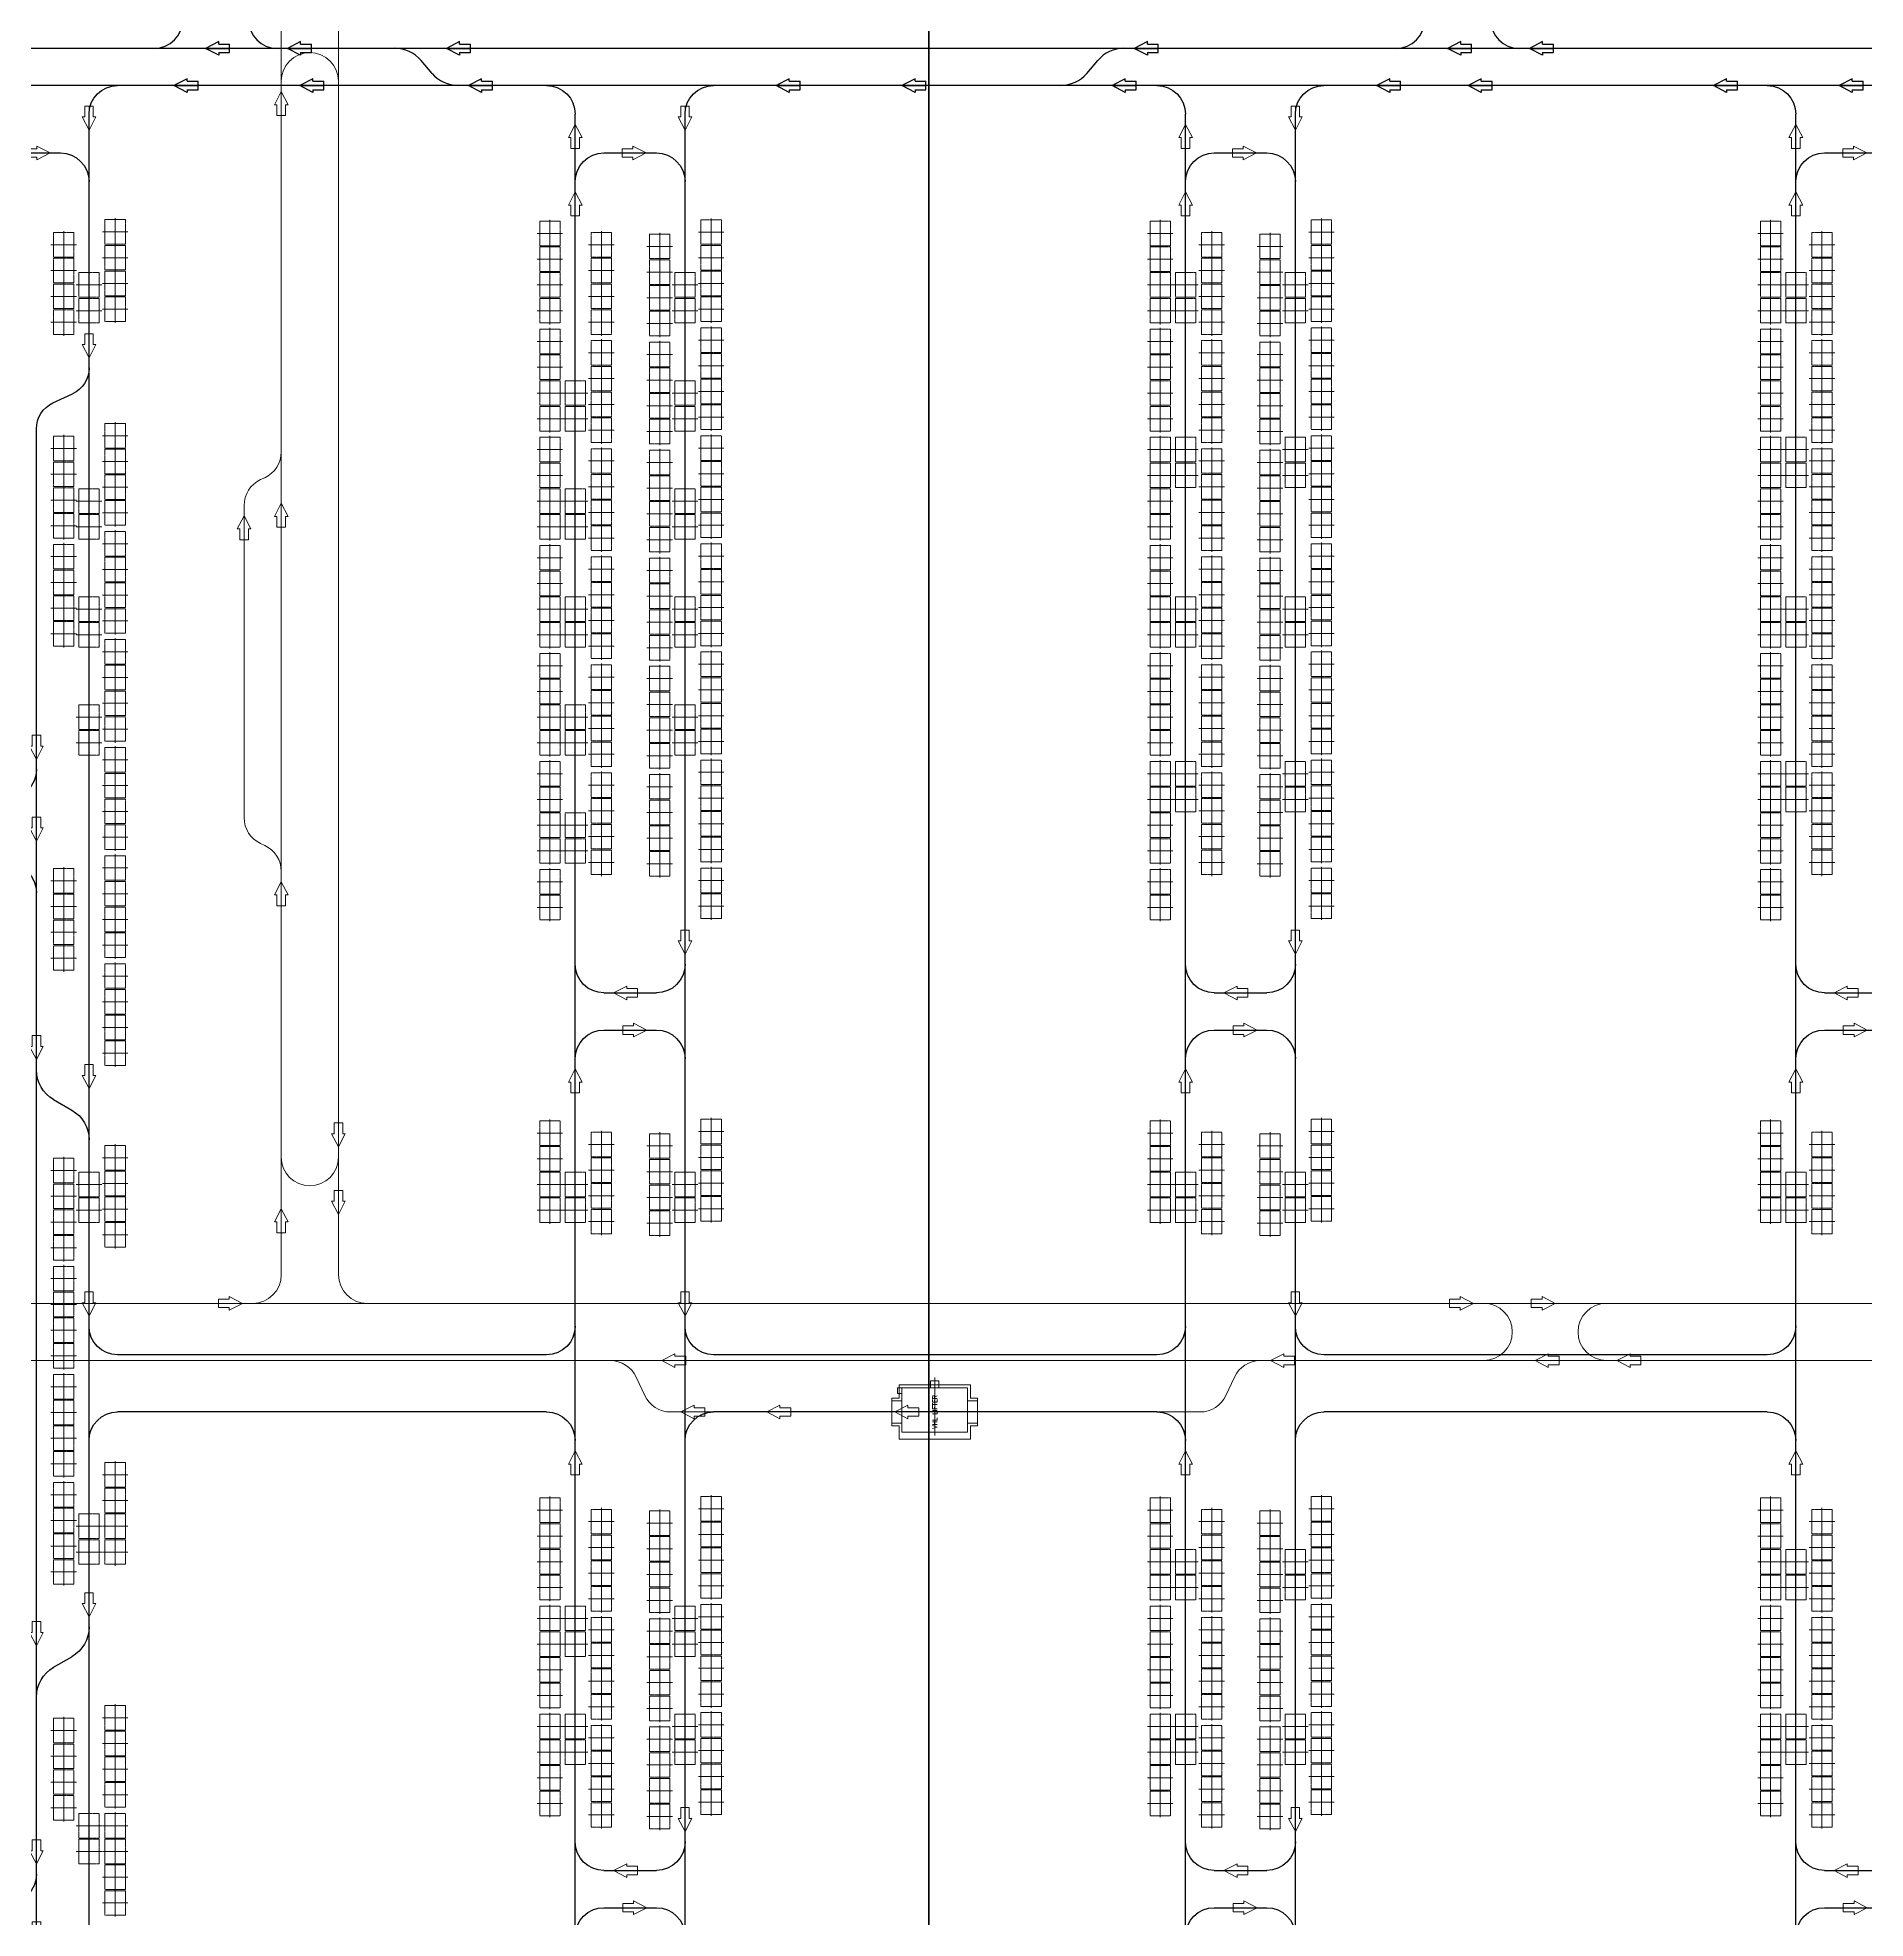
# Model space of a CAD drawing. Header units: millimetres. Extents: x -128 to 670218, y 27186 to 149492.
# Drawn here: x 529463 to 561427, y 46829 to 79724 of the extents above; entities that cross this region are included whole.
import ezdxf
from ezdxf.enums import TextEntityAlignment as Align

# ---------------------------------------------------------------- set-up
doc = ezdxf.new("R2010")
doc.units = ezdxf.units.MM
for name, pattern in [('ACAD_ISO08W100', [36, 24, -3, 6, -3]), ('AM_ISO08W050', [18, 12, -1.5, 3, -1.5]), ('XAT-M16_6F_EQ Layout_20211120$0$ACAD_ISO08W100', [36, 24, -3, 6, -3])]:
    doc.linetypes.add(name, pattern=pattern)
for name, color, linetype, lineweight in [('_CLINE', 4, 'XAT-M16_6F_EQ Layout_20211120$0$ACAD_ISO08W100', 9), ('CL', 4, 'Continuous', 9), ('CLINE', 4, 'ACAD_ISO08W100', 9), ('DIRECT', 40, 'Continuous', 9), ('LINE_EQ', 4, 'AM_ISO08W050', 20), ('LINE_STB', 151, 'Continuous', 30), ('Rail Block(Upper)', 191, 'Continuous', 18), ('Rail_H6022(Upper)', 6, 'Continuous', 18), ('TXT', 3, 'Continuous', 9), ('ZONE', 8, 'Continuous', 9)]:
    doc.layers.add(name, color=color, linetype=linetype, lineweight=lineweight)
doc.layers.add('Rail_H4822(Lower)', color=7, linetype='Continuous')
doc.styles.add('CF-FNT', font='romans.shx', dxfattribs={"width": 0.85, "bigfont": 'bigfont.shx'})

# ---------------------------------------------------------------- blocks, each defined once
blk = doc.blocks.new('*U3')
at = {"color": 0, "linetype": 'ByBlock'}
for p, q in [((-120, -230), (0, 0)), ((0, 0), (0, -420)), ((120, -230), (0, 0)), ((-75, -230), (-120, -230)), ((-75, -230), (-75, -420)), ((75, -230), (75, -420)), ((75, -230), (120, -230)), ((75, -420), (-75, -420))]:
    blk.add_line(p, q, dxfattribs=at)
blk = doc.blocks.new('A$C31676947')
at = {"layer": 'Rail_H4822(Lower)'}
for p, q in [((500, 47250), (500, 500)), ((2420, 47250), (2420, 500)), ((1000, 46570), (1920, 46570)), ((1000, 31870), (1920, 31870)), ((1000, 31220), (1920, 31220)), ((1000, 16520), (1920, 16520)), ((1000, 15870), (1920, 15870)), ((1000, 1180), (1920, 1180))]:
    blk.add_line(p, q, dxfattribs=at)
for centre, start, end in [((0, 47250), 0, 90), ((2920, 47250), 90, 180), ((1000, 46070), 90, 180), ((1920, 46070), 0, 90), ((1000, 32370), 180, 270), ((1920, 32370), 270, 0), ((1000, 30720), 90, 180), ((1920, 30720), 0, 90), ((0, 23700), 270, 0), ((2920, 23700), 180, 270), ((0, 21700), 0, 90), ((2920, 21700), 90, 180), ((1000, 17020), 180, 270), ((1920, 17020), 270, 0), ((1000, 15370), 90, 180), ((1920, 15370), 0, 90), ((1000, 1680), 180, 270), ((1920, 1680), 270, 0), ((0, 500), 270, 0), ((2920, 500), 180, 270)]:
    blk.add_arc(centre, 500, start, end, dxfattribs=at)
at = {"layer": 'DIRECT'}
for p, rotation in [((500, 46970), 180), ((1180, 46570), 89.99999999999999), ((500, 32550), 180), ((500, 23880), 180), ((500, 17200), 180), ((500, 1860), 180), ((500, 680), 180), ((1740, 1180), 270)]:
    blk.add_blockref('*U3', p, dxfattribs=dict(at, rotation=rotation))
for p in [(2420, 47070), (2420, 45890), (2420, 30540), (2420, 21520), (2420, 15190), (2420, 780)]:
    blk.add_blockref('*U3', p, dxfattribs=at)
at = {"layer": 'DIRECT', "lineweight": -2}
for p, rotation in [((1750, 31870), 270), ((1170, 31220), 89.99999999999999), ((1750, 16520), 270), ((1170, 15870), 89.99999999999999)]:
    blk.add_blockref('*U3', p, dxfattribs=dict(at, rotation=rotation))
blk = doc.blocks.new('A$Ca08771bd')
at = {"layer": 'Rail_H4822(Lower)'}
for p, q in [((500, 47250), (500, 500)), ((2920, 47250), (2920, 500)), ((1000, 46570), (2420, 46570)), ((2290, 42199), (2630, 42357)), ((2000, 41745), (2000, 6005)), ((1000, 32935), (1500, 32935)), ((1500, 31785), (1000, 31785)), ((2300, 27664), (2620, 27480)), ((2300, 17736), (2620, 17920)), ((1000, 13615), (1500, 13615)), ((1500, 12465), (1000, 12465)), ((2290, 5552), (2630, 5394)), ((1000, 1180), (2420, 1180))]:
    blk.add_line(p, q, dxfattribs=at)
for centre, radius, start, end in [((0, 47250), 500, 0, 90), ((3420, 47250), 500, 90, 180), ((1000, 46070), 500, 90, 180), ((2420, 46070), 500, 0, 90), ((2420, 42811), 500, 294.8882, 0), ((2500, 41745), 500, 114.8882, 180), ((1000, 33435), 500, 180, 270), ((1500, 33435), 500, 270, 0), ((1000, 31285), 500, 90, 180), ((1500, 31285), 500, 0, 90), ((2600, 28184), 600, 180, 240), ((2320, 26960), 600, 0, 60), ((0, 23700), 500, 270, 0), ((3420, 23700), 500, 180, 270), ((0, 21700), 500, 0, 90), ((3420, 21700), 500, 90, 180), ((2320, 18440), 600, 300, 0), ((2600, 17216), 600, 120, 180), ((1000, 14115), 500, 180, 270), ((1500, 14115), 500, 270, 0), ((1000, 11965), 500, 90, 180), ((1500, 11965), 500, 0, 90), ((2500, 6005), 500, 180, 245.1118), ((2420, 4940), 500, 0, 65.1118), ((1000, 1680), 500, 180, 270), ((2420, 1680), 500, 270, 0), ((0, 500), 500, 270, 0), ((3420, 500), 500, 180, 270)]:
    blk.add_arc(centre, radius, start, end, dxfattribs=at)
at = {"layer": 'DIRECT'}
for p, rotation in [((500, 46970), 180), ((1180, 46570), 90), ((500, 33615), 180), ((1320, 32935), 270), ((500, 32185), 180), ((1180, 31785), 90), ((500, 23880), 180), ((500, 14295), 180), ((1320, 13615), 270), ((500, 12865), 180), ((1180, 12465), 90), ((500, 1860), 180), ((500, 680), 180), ((2240, 1180), 270)]:
    blk.add_blockref('*U3', p, dxfattribs=dict(at, rotation=rotation))
for p in [(2920, 47070), (2920, 45890), (2920, 41911), (2000, 32535), (2000, 31105), (2920, 21520), (2000, 13215), (2000, 11785), (2920, 780)]:
    blk.add_blockref('*U3', p, dxfattribs=at)
at = {"layer": 'DIRECT', "lineweight": -2}
for p in [(2000, 27287), (2920, 26780), (2920, 17543), (2000, 17036), (2920, 4760)]:
    blk.add_blockref('*U3', p, dxfattribs=at)
blk = doc.blocks.new('*U545')
at = {"color": 0, "linetype": 'ByBlock'}
for p, q in [((-120, -230), (0, 0)), ((0, 0), (0, -420)), ((120, -230), (0, 0)), ((-75, -230), (-120, -230)), ((-75, -230), (-75, -420)), ((75, -230), (75, -420)), ((75, -230), (120, -230)), ((75, -420), (-75, -420))]:
    blk.add_line(p, q, dxfattribs=at)
blk = doc.blocks.new('*U547')
at = {"color": 0, "linetype": 'ByBlock'}
for p, q in [((-120, -230), (0, 0)), ((0, 0), (0, -420)), ((120, -230), (0, 0)), ((-75, -230), (-120, -230)), ((-75, -230), (-75, -420)), ((75, -230), (75, -420)), ((75, -230), (120, -230)), ((75, -420), (-75, -420))]:
    blk.add_line(p, q, dxfattribs=at)
blk = doc.blocks.new('*U414')
at = {"color": 0, "linetype": 'ByBlock'}
for p, q in [((-120, -230), (0, 0)), ((0, 0), (0, -420)), ((120, -230), (0, 0)), ((-75, -230), (-120, -230)), ((-75, -230), (-75, -420)), ((75, -230), (75, -420)), ((75, -230), (120, -230)), ((75, -420), (-75, -420))]:
    blk.add_line(p, q, dxfattribs=at)
blk = doc.blocks.new('*U416')
at = {"color": 0, "linetype": 'ByBlock'}
for p, q in [((-120, -230), (0, 0)), ((0, 0), (0, -420)), ((120, -230), (0, 0)), ((-75, -230), (-120, -230)), ((-75, -230), (-75, -420)), ((75, -230), (75, -420)), ((75, -230), (120, -230)), ((75, -420), (-75, -420))]:
    blk.add_line(p, q, dxfattribs=at)
blk = doc.blocks.new('*U428')
at = {"color": 0, "linetype": 'ByBlock'}
for p, q in [((-120, -230), (0, 0)), ((0, 0), (0, -420)), ((120, -230), (0, 0)), ((-75, -230), (-120, -230)), ((-75, -230), (-75, -420)), ((75, -230), (75, -420)), ((75, -230), (120, -230)), ((75, -420), (-75, -420))]:
    blk.add_line(p, q, dxfattribs=at)
blk = doc.blocks.new('*U430')
at = {"color": 0, "linetype": 'ByBlock'}
for p, q in [((-120, -230), (0, 0)), ((0, 0), (0, -420)), ((120, -230), (0, 0)), ((-75, -230), (-120, -230)), ((-75, -230), (-75, -420)), ((75, -230), (75, -420)), ((75, -230), (120, -230)), ((75, -420), (-75, -420))]:
    blk.add_line(p, q, dxfattribs=at)
blk = doc.blocks.new('*U432')
at = {"color": 0, "linetype": 'ByBlock'}
for p, q in [((-120, -230), (0, 0)), ((0, 0), (0, -420)), ((120, -230), (0, 0)), ((-75, -230), (-120, -230)), ((-75, -230), (-75, -420)), ((75, -230), (75, -420)), ((75, -230), (120, -230)), ((75, -420), (-75, -420))]:
    blk.add_line(p, q, dxfattribs=at)
blk = doc.blocks.new('*U434')
at = {"color": 0, "linetype": 'ByBlock'}
for p, q in [((-120, -230), (0, 0)), ((0, 0), (0, -420)), ((120, -230), (0, 0)), ((-75, -230), (-120, -230)), ((-75, -230), (-75, -420)), ((75, -230), (75, -420)), ((75, -230), (120, -230)), ((75, -420), (-75, -420))]:
    blk.add_line(p, q, dxfattribs=at)
blk = doc.blocks.new('*U796')
at = {"color": 0, "linetype": 'ByBlock'}
for p, q in [((-120, -230), (0, 0)), ((0, 0), (0, -420)), ((120, -230), (0, 0)), ((-75, -230), (-120, -230)), ((-75, -230), (-75, -420)), ((75, -230), (75, -420)), ((75, -230), (120, -230)), ((75, -420), (-75, -420))]:
    blk.add_line(p, q, dxfattribs=at)
blk = doc.blocks.new('*U798')
at = {"color": 0, "linetype": 'ByBlock'}
for p, q in [((-120, -230), (0, 0)), ((0, 0), (0, -420)), ((120, -230), (0, 0)), ((-75, -230), (-120, -230)), ((-75, -230), (-75, -420)), ((75, -230), (75, -420)), ((75, -230), (120, -230)), ((75, -420), (-75, -420))]:
    blk.add_line(p, q, dxfattribs=at)
blk = doc.blocks.new('*U630')
at = {"color": 0, "linetype": 'ByBlock'}
for p, q in [((-120, -230), (0, 0)), ((0, 0), (0, -420)), ((120, -230), (0, 0)), ((-75, -230), (-120, -230)), ((-75, -230), (-75, -420)), ((75, -230), (75, -420)), ((75, -230), (120, -230)), ((75, -420), (-75, -420))]:
    blk.add_line(p, q, dxfattribs=at)
blk = doc.blocks.new('*U632')
at = {"color": 0, "linetype": 'ByBlock'}
for p, q in [((-120, -230), (0, 0)), ((0, 0), (0, -420)), ((120, -230), (0, 0)), ((-75, -230), (-120, -230)), ((-75, -230), (-75, -420)), ((75, -230), (75, -420)), ((75, -230), (120, -230)), ((75, -420), (-75, -420))]:
    blk.add_line(p, q, dxfattribs=at)
blk = doc.blocks.new('*U353')
at = {"color": 0, "linetype": 'ByBlock'}
for p, q in [((-120, -230), (0, 0)), ((0, 0), (0, -420)), ((120, -230), (0, 0)), ((-75, -230), (-120, -230)), ((-75, -230), (-75, -420)), ((75, -230), (75, -420)), ((75, -230), (120, -230)), ((75, -420), (-75, -420))]:
    blk.add_line(p, q, dxfattribs=at)
blk = doc.blocks.new('*U320')
at = {"color": 0, "linetype": 'ByBlock'}
for p, q in [((-120, -230), (0, 0)), ((0, 0), (0, -420)), ((120, -230), (0, 0)), ((-75, -230), (-120, -230)), ((-75, -230), (-75, -420)), ((75, -230), (75, -420)), ((75, -230), (120, -230)), ((75, -420), (-75, -420))]:
    blk.add_line(p, q, dxfattribs=at)
blk = doc.blocks.new('*U323')
at = {"color": 0, "linetype": 'ByBlock'}
for p, q in [((-120, -230), (0, 0)), ((0, 0), (0, -420)), ((120, -230), (0, 0)), ((-75, -230), (-120, -230)), ((-75, -230), (-75, -420)), ((75, -230), (75, -420)), ((75, -230), (120, -230)), ((75, -420), (-75, -420))]:
    blk.add_line(p, q, dxfattribs=at)
blk = doc.blocks.new('*U324')
at = {"color": 0, "linetype": 'ByBlock'}
for p, q in [((-120, -230), (0, 0)), ((0, 0), (0, -420)), ((120, -230), (0, 0)), ((-75, -230), (-120, -230)), ((-75, -230), (-75, -420)), ((75, -230), (75, -420)), ((75, -230), (120, -230)), ((75, -420), (-75, -420))]:
    blk.add_line(p, q, dxfattribs=at)
blk = doc.blocks.new('EG-TR_ARW_1-2')
at = {"color": 0, "linetype": 'ByBlock'}
for p, q in [((-120, -230), (0, 0)), ((0, 0), (0, -420)), ((120, -230), (0, 0)), ((-75, -230), (-120, -230)), ((-75, -230), (-75, -420)), ((75, -230), (75, -420)), ((75, -230), (120, -230)), ((75, -420), (-75, -420))]:
    blk.add_line(p, q, dxfattribs=at)
blk = doc.blocks.new('A$C90e8e326')
at = {"layer": 'Rail_H6022(Upper)'}
for p, q in [((532686, 75000), (532686, 28750)), ((533686, 75000), (533686, 28750)), ((532325, 42659), (532396, 42691)), ((532036, 36745), (532036, 42205)), ((532325, 36291), (532396, 36259)), ((342241, 28250), (660086, 28250)), ((341241, 27250), (597147, 27250)), ((539042, 26640), (538893, 26960)), ((549205, 26640), (549354, 26960)), ((539495, 26350), (548752, 26350))]:
    blk.add_line(p, q, dxfattribs=at)
for centre, start, end in [((533186, 49625), 0, 180), ((532186, 43145), 294.8882, 0), ((532536, 42205), 114.8882, 180), ((532536, 36745), 180, 245.1118), ((532186, 35805), 0, 65.1118), ((533186, 30805), 180, 0), ((532186, 28750), 270, 0), ((534186, 28750), 180, 270), ((553714, 27750), 270, 90), ((555864, 27750), 90, 270), ((538439, 26750), 24.8882, 90), ((549808, 26750), 90, 155.1118), ((539495, 26850), 204.8882, 270), ((548752, 26850), 270, 335.1118)]:
    blk.add_arc(centre, 500, start, end, dxfattribs=at)
at = {"layer": 'Rail_H6022(Upper)', "xscale": -1}
for p in [(532686, 49445), (532686, 42245), (532036, 42025), (532685, 35625), (532686, 29905)]:
    blk.add_blockref('EG-TR_ARW_1-2', p, dxfattribs=at)
at = {"layer": 'Rail_H6022(Upper)'}
for p, xscale, rotation in [((533686, 30985), -1, 180), ((533686, 29805), -1, 180), ((532006, 28250), -1, 270), ((553534, 28250), -1, 270), ((554964, 28250), -1, 270), ((539339, 27250), -1.000000000000001, 90), ((554614, 27250), -1.000000000000001, 90), ((556044, 27250), -1.000000000000001, 90), ((539675, 26350), -1.000000000000001, 90)]:
    blk.add_blockref('EG-TR_ARW_1-2', p, dxfattribs=dict(at, xscale=xscale, rotation=rotation))
at = {"layer": 'Rail_H6022(Upper)', "lineweight": -2, "xscale": -1.000000000000001, "rotation": 90}
for p in [(549988, 27250), (541175, 26350)]:
    blk.add_blockref('EG-TR_ARW_1-2', p, dxfattribs=at)
blk = doc.blocks.new('*U825')
at = {"color": 0, "linetype": 'ByBlock', "lineweight": -2}
for points in [[(196, 575), (196, 750), (-196, 750), (-196, 575)], [(-350, -575), (-350, 575), (425, 575), (425, -575)], [(545, -72), (545, 72), (425, 72), (425, -72)], [(196, -750), (196, -575), (-196, -575), (-196, -750)]]:
    blk.add_lwpolyline(points, close=True, dxfattribs=at)
at = {"color": 0}
blk.add_lwpolyline([(325, 650), (325, 575), (425, 575), (425, 650)], close=True, dxfattribs=at)
at = {"layer": 'CL'}
blk.add_line((0, 750), (0, -750), dxfattribs=at)
at = {"layer": 'CLINE'}
blk.add_line((-411, 0), (604, 0), dxfattribs=at)
at = {"layer": 'ZONE'}
for p, q in [((-240, 625), (-240, 750)), ((-240, 750), (240, 750)), ((240, 750), (240, 625)), ((-240, 625), (-475, 625)), ((-475, 625), (-475, -625)), ((240, 625), (475, 625)), ((475, 625), (475, -625)), ((-475, -625), (-240, -625)), ((-240, -625), (-240, -750)), ((240, -750), (240, -625)), ((475, -625), (240, -625)), ((-240, -750), (240, -750))]:
    blk.add_line(p, q, dxfattribs=at)
at = {"layer": 'DIRECT', "lineweight": -2}
blk.add_blockref('EG-TR_ARW_1-2', (0, 700), dxfattribs=at)
at = {"layer": 'TXT', "style": 'CF-FNT', "flags": 8}
blk.add_attdef('UNITID', text='', height=80, dxfattribs=at).set_placement((0, 0), align=Align.MIDDLE_CENTER)
blk = doc.blocks.new('XAT-M16_6F_EQ Layout_20211120$0$EG-12_FOUP_(01)-pv')
at = {"layer": '_CLINE'}
for p, q in [((0, 211), (0, -235)), ((-239, -12), (239, -12))]:
    blk.add_line(p, q, dxfattribs=at)
at = {"layer": 'LINE_EQ'}
blk.add_lwpolyline([(-215, 166), (-215, -190), (215, -190), (215, 166)], close=True, dxfattribs=at)
blk = doc.blocks.new('A$Ca79c4620')
at = {"rotation": 89.99999999999999}
for p in [(945, -882), (945, -1332), (945, -1782), (945, -2232)]:
    blk.add_blockref('XAT-M16_6F_EQ Layout_20211120$0$EG-12_FOUP_(01)-pv', p, dxfattribs=at)
blk = doc.blocks.new('A$Cb83e1a90')
at = {"rotation": 89.99999999999999}
for p in [(-955, -909), (-955, -1359), (-955, -1809), (-955, -2259)]:
    blk.add_blockref('XAT-M16_6F_EQ Layout_20211120$0$EG-12_FOUP_(01)-pv', p, dxfattribs=at)

msp = doc.modelspace()

# ---------------------------------------------------------------- linework, layer by layer
for points in [[(524036, 79986), (545048, 79986), (545048, 27186), (524036, 27186)], [(545048, 79986), (609326, 79986), (609326, 27186), (545048, 27186)]]:
    msp.add_lwpolyline(points, close=True)
at = {"layer": 'Rail_H4822(Lower)'}
for p, q in [((661675, 79536), (411771, 79536)), ((536361, 79098), (536169, 79325)), ((547812, 79098), (548004, 79325)), ((667391, 78886), (411298, 78886)), ((538365, 56686), (530862, 56686)), ((549038, 56686), (541285, 56686)), ((559711, 56686), (551958, 56686)), ((538365, 55686), (530862, 55686)), ((549038, 55686), (541285, 55686)), ((559711, 55686), (551958, 55686))]:
    msp.add_line(p, q, dxfattribs=at)
for centre, radius, start, end in [((531501, 80036), 500, 270, 90), ((533651, 80036), 500, 90, 270), ((553221, 80036), 500, 270, 90), ((555371, 80036), 500, 90, 270), ((535711, 78937), 600, 40.3016, 90), ((548461, 78937), 600, 90, 139.6984), ((536818, 79487), 600, 220.3016, 270), ((547354, 79487), 600, 270, 319.6984)]:
    msp.add_arc(centre, radius, start, end, dxfattribs=at)

# ---------------------------------------------------------------- block references
at = {"layer": 'LINE_EQ', "rotation": 89.99999999999999}
for p in [(530350, 75398), (540773, 75398), (549526, 75398), (551446, 75398), (560199, 75398), (530350, 74948), (540773, 74948), (549526, 74948), (551446, 74948), (560199, 74948), (538853, 73508), (540773, 73508), (538853, 73058), (540773, 73058), (549526, 72518), (551446, 72518), (560199, 72518), (549526, 72068), (551446, 72068), (560199, 72068), (530350, 71618), (538853, 71618), (540773, 71618), (530350, 71168), (538853, 71168), (540773, 71168), (530350, 69728), (538853, 69728), (540773, 69728), (549526, 69728), (551446, 69728), (560199, 69728), (530350, 69278), (538853, 69278), (540773, 69278), (549526, 69278), (551446, 69278), (560199, 69278), (530350, 67838), (538853, 67838), (540773, 67838), (530350, 67388), (538853, 67388), (540773, 67388), (549526, 66848), (551446, 66848), (560199, 66848), (549526, 66398), (551446, 66398), (560199, 66398), (538853, 65948), (538853, 65498), (530350, 59664), (538853, 59664), (540773, 59664), (549526, 59664), (551446, 59664), (560199, 59664), (530350, 59214), (538853, 59214), (540773, 59214), (549526, 59214), (551446, 59214), (560199, 59214), (530350, 53687), (530350, 53237), (549526, 53067), (551446, 53067), (560199, 53067), (549526, 52617), (551446, 52617), (560199, 52617), (538853, 52077), (540773, 52077), (538853, 51627), (540773, 51627), (538853, 50187), (540773, 50187), (549526, 50187), (551446, 50187), (560199, 50187), (538853, 49737), (540773, 49737), (549526, 49737), (551446, 49737), (560199, 49737), (530350, 48449), (530350, 47999)]:
    msp.add_blockref('XAT-M16_6F_EQ Layout_20211120$0$EG-12_FOUP_(01)-pv', p, dxfattribs=at)
at = {"layer": 'LINE_STB'}
for name, p in [('A$Cb83e1a90', (530862, 77008)), ('A$Ca79c4620', (529862, 77207)), ('A$Cb83e1a90', (530862, 73445)), ('A$Cb83e1a90', (531762, 73670)), ('A$Cb83e1a90', (531762, 71780)), ('A$Cb83e1a90', (530862, 71555)), ('A$Cb83e1a90', (531762, 69890)), ('A$Cb83e1a90', (531762, 68000)), ('A$Cb83e1a90', (530862, 65885)), ('A$Cb83e1a90', (531762, 66110)), ('A$Cb83e1a90', (531762, 64220)), ('A$Cb83e1a90', (531762, 61042)), ('A$Cb83e1a90', (530862, 60817)), ('A$Cb83e1a90', (530862, 58927)), ('A$Cb83e1a90', (530862, 57037)), ('A$Cb83e1a90', (531762, 55496)), ('A$Cb83e1a90', (530862, 55147)), ('A$Cb83e1a90', (530862, 51023)), ('A$Cb83e1a90', (531762, 51248)), ('A$Cb83e1a90', (531762, 49358))]:
    msp.add_blockref(name, p, dxfattribs=at)
at = {"layer": 'LINE_STB', "rotation": 89.99999999999999}
for p in [(538410, 76298), (539310, 76099), (541230, 76324), (549083, 76298), (549983, 76099), (551903, 76324), (559756, 76298), (560656, 76099), (538410, 75848), (540330, 76073), (541230, 75874), (549083, 75848), (551003, 76073), (551903, 75874), (559756, 75848), (539310, 75649), (540330, 75623), (541230, 75424), (549983, 75649), (551003, 75623), (551903, 75424), (560656, 75649), (538410, 75398), (539310, 75199), (540330, 75173), (549083, 75398), (549983, 75199), (551003, 75173), (559756, 75398), (560656, 75199), (538410, 74948), (541230, 74974), (549083, 74948), (551903, 74974), (559756, 74948), (539310, 74749), (540330, 74723), (541230, 74434), (549983, 74749), (551003, 74723), (551903, 74434), (560656, 74749), (538410, 74408), (539310, 74209), (540330, 74183), (549083, 74408), (549983, 74209), (551003, 74183), (559756, 74408), (560656, 74209), (538410, 73958), (541230, 73984), (549083, 73958), (551903, 73984), (559756, 73958), (538410, 73508), (539310, 73759), (540330, 73733), (541230, 73534), (549083, 73508), (549983, 73759), (551003, 73733), (551903, 73534), (559756, 73508), (560656, 73759), (539310, 73309), (540330, 73283), (549983, 73309), (551003, 73283), (560656, 73309), (538410, 73058), (539310, 72859), (540330, 72833), (541230, 73084), (549083, 73058), (549983, 72859), (551003, 72833), (551903, 73084), (559756, 73058), (560656, 72859), (538410, 72518), (541230, 72544), (549083, 72518), (551903, 72544), (559756, 72518), (539310, 72319), (540330, 72293), (549983, 72319), (551003, 72293), (560656, 72319), (538410, 72068), (539310, 71869), (540330, 71843), (541230, 72094), (549083, 72068), (549983, 71869), (551003, 71843), (551903, 72094), (559756, 72068), (560656, 71869), (538410, 71618), (541230, 71644), (549083, 71618), (551903, 71644), (559756, 71618), (538410, 71168), (539310, 71419), (540330, 71393), (541230, 71194), (549083, 71168), (549983, 71419), (551003, 71393), (551903, 71194), (559756, 71168), (560656, 71419), (539310, 70969), (540330, 70943), (549983, 70969), (551003, 70943), (560656, 70969), (538410, 70628), (541230, 70654), (549083, 70628), (551903, 70654), (559756, 70628), (538410, 70178), (539310, 70429), (540330, 70403), (541230, 70204), (549083, 70178), (549983, 70429), (551003, 70403), (551903, 70204), (559756, 70178), (560656, 70429), (539310, 69979), (540330, 69953), (549983, 69979), (551003, 69953), (560656, 69979), (538410, 69728), (539310, 69529), (540330, 69503), (541230, 69754), (549083, 69728), (549983, 69529), (551003, 69503), (551903, 69754), (559756, 69728), (560656, 69529), (538410, 69278), (541230, 69304), (549083, 69278), (551903, 69304), (559756, 69278), (539310, 69079), (540330, 69053), (549983, 69079), (551003, 69053), (560656, 69079), (538410, 68738), (539310, 68539), (540330, 68513), (541230, 68764), (549083, 68738), (549983, 68539), (551003, 68513), (551903, 68764), (559756, 68738), (560656, 68539), (538410, 68288), (541230, 68314), (549083, 68288), (551903, 68314), (559756, 68288), (539310, 68089), (540330, 68063), (541230, 67864), (549983, 68089), (551003, 68063), (551903, 67864), (560656, 68089), (538410, 67838), (539310, 67639), (540330, 67613), (549083, 67838), (549983, 67639), (551003, 67613), (559756, 67838), (560656, 67639), (538410, 67388), (541230, 67414), (549083, 67388), (551903, 67414), (559756, 67388), (539310, 67189), (540330, 67163), (541230, 66874), (549983, 67189), (551003, 67163), (551903, 66874), (560656, 67189), (538410, 66848), (539310, 66649), (540330, 66623), (549083, 66848), (549983, 66649), (551003, 66623), (559756, 66848), (560656, 66649), (538410, 66398), (541230, 66424), (549083, 66398), (551903, 66424), (559756, 66398), (538410, 65948), (539310, 66199), (540330, 66173), (541230, 65974), (549083, 65948), (549983, 66199), (551003, 66173), (551903, 65974), (559756, 65948), (560656, 66199), (539310, 65749), (540330, 65723), (549983, 65749), (551003, 65723), (560656, 65749), (538410, 65498), (539310, 65299), (540330, 65273), (541230, 65524), (549083, 65498), (549983, 65299), (551003, 65273), (551903, 65524), (559756, 65498), (560656, 65299), (538410, 64958), (541230, 64984), (549083, 64958), (551903, 64984), (559756, 64958), (538410, 64508), (541230, 64534), (549083, 64508), (551903, 64534), (559756, 64508), (538410, 60564), (539310, 60365), (540330, 60339), (541230, 60590), (549083, 60564), (549983, 60365), (551003, 60339), (551903, 60590), (559756, 60564), (560656, 60365), (538410, 60114), (541230, 60140), (549083, 60114), (551903, 60140), (559756, 60114), (538410, 59664), (539310, 59915), (540330, 59889), (541230, 59690), (549083, 59664), (549983, 59915), (551003, 59889), (551903, 59690), (559756, 59664), (560656, 59915), (539310, 59465), (540330, 59439), (549983, 59465), (551003, 59439), (560656, 59465), (538410, 59214), (539310, 59015), (540330, 58989), (541230, 59240), (549083, 59214), (549983, 59015), (551003, 58989), (551903, 59240), (559756, 59214), (560656, 59015), (538410, 53967), (539310, 53768), (540330, 53742), (541230, 53993), (549083, 53967), (549983, 53768), (551003, 53742), (551903, 53993), (559756, 53967), (560656, 53768), (538410, 53517), (541230, 53543), (549083, 53517), (551903, 53543), (559756, 53517), (538410, 53067), (539310, 53318), (540330, 53292), (541230, 53093), (549083, 53067), (549983, 53318), (551003, 53292), (551903, 53093), (559756, 53067), (560656, 53318), (539310, 52868), (540330, 52842), (549983, 52868), (551003, 52842), (560656, 52868), (538410, 52617), (539310, 52418), (541230, 52643), (549083, 52617), (549983, 52418), (551903, 52643), (559756, 52617), (560656, 52418), (538410, 52077), (540330, 52392), (541230, 52103), (549083, 52077), (551003, 52392), (551903, 52103), (559756, 52077), (539310, 51878), (540330, 51852), (549983, 51878), (551003, 51852), (560656, 51878), (538410, 51627), (539310, 51428), (541230, 51653), (549083, 51627), (549983, 51428), (551903, 51653), (559756, 51627), (560656, 51428), (538410, 51177), (540330, 51402), (541230, 51203), (549083, 51177), (551003, 51402), (551903, 51203), (559756, 51177), (539310, 50978), (540330, 50952), (541230, 50753), (549983, 50978), (551003, 50952), (551903, 50753), (560656, 50978), (538410, 50727), (539310, 50528), (540330, 50502), (549083, 50727), (549983, 50528), (551003, 50502), (559756, 50727), (560656, 50528), (538410, 50187), (541230, 50213), (549083, 50187), (551903, 50213), (559756, 50187), (539310, 49988), (540330, 49962), (541230, 49763), (549983, 49988), (551003, 49962), (551903, 49763), (560656, 49988), (538410, 49737), (539310, 49538), (540330, 49512), (549083, 49737), (549983, 49538), (551003, 49512), (559756, 49737), (560656, 49538), (538410, 49287), (541230, 49313), (549083, 49287), (551903, 49313), (559756, 49287), (538410, 48837), (539310, 49088), (540330, 49062), (541230, 48863), (549083, 48837), (549983, 49088), (551003, 49062), (551903, 48863), (559756, 48837), (560656, 49088), (539310, 48638), (540330, 48612), (549983, 48638), (551003, 48612), (560656, 48638)]:
    msp.add_blockref('XAT-M16_6F_EQ Layout_20211120$0$EG-12_FOUP_(01)-pv', p, dxfattribs=at)
at = {"layer": 'Rail Block(Upper)'}
ref = msp.add_blockref('*U825', (545152, 55686), dxfattribs=dict(at, rotation=89.99999999999999))
ref.add_attrib('UNITID', 'VHL LIFTER', dxfattribs={"layer": 'TXT', "height": 80, "rotation": 90, "style": 'CF-FNT'}).set_placement((545152, 55686), align=Align.MIDDLE_CENTER)
at = {"layer": 'Rail_H4822(Lower)'}
msp.add_blockref('A$C90e8e326', (1038, 29336), dxfattribs=at)
at = {"layer": 'Rail_H4822(Lower)', "xscale": -1}
for name, p, rotation in [('*U416', (532401, 79536), 90), ('*U547', (533831, 79536), 90), ('*U324', (536611, 79536), 90), ('*U320', (548641, 79536), 90), ('*U414', (554121, 79536), 90), ('*U545', (555551, 79536), 90), ('*U434', (531848, 78886), 90), ('*U632', (534048, 78886), 90), ('*U323', (536998, 78886), 90), ('*U432', (542378, 78886), 90), ('*U630', (544578, 78886), 90), ('*U353', (548254, 78886), 90), ('*U430', (552878, 78886), 90), ('*U798', (554478, 78886), 90), ('*U428', (558768, 78886), 90), ('*U796', (560968, 78886), 90), ('A$Ca08771bd', (527442, 78886), 180), ('A$C31676947', (538365, 78886), 180), ('A$C31676947', (549038, 78886), 180), ('A$C31676947', (559711, 78886), 180)]:
    msp.add_blockref(name, p, dxfattribs=dict(at, rotation=rotation))

doc.saveas('drawing.dxf')
